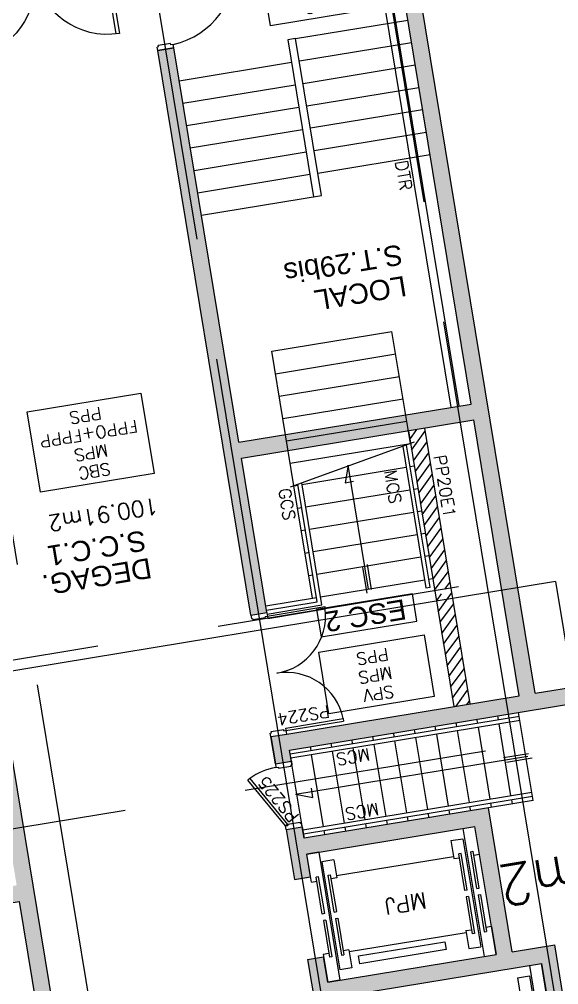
# Model space of a CAD drawing. Header units: millimetres. Extents: x 33242 to 33523, y 51624 to 51793.
# Drawn here: x 33291.75 to 33298.39, y 51648.87 to 51660.77 of the extents above; entities that cross this region are included whole.
import ezdxf
from ezdxf.enums import TextEntityAlignment as Align

# ---------------------------------------------------------------- set-up
doc = ezdxf.new("R2010")
doc.units = ezdxf.units.MM
doc.header["$LTSCALE"] = 0.5
for name, pattern in [('ACAD_ISO02W100', [15, 12, -3]), ('ACAD_ISO04W100', [30, 24, -3, 0, -3]), ('ACAD_ISO08W100', [36, 24, -3, 6, -3])]:
    doc.linetypes.add(name, pattern=pattern)
doc.layers.get('0').update_dxf_attribs({"linetype": 'CONTINUOUS'})
for name, color, linetype in [('00-TRAMES-BAT', 7, 'ACAD_ISO08W100'), ('01-TREMIE-ESCAL-ASC', 4, 'CONTINUOUS'), ('02-MURS-MACONNERIE', 241, 'CONTINUOUS'), ('02-MURS-PORTEUR', 1, 'CONTINUOUS'), ('04-CLOISONS', 2, 'CONTINUOUS'), ('05-MEN-INT', 4, 'CONTINUOUS'), ('05-MEN-INT-NUM', 62, 'CONTINUOUS'), ('10-ANN-NOMPIECE', 3, 'CONTINUOUS'), ('10-ANN-NOMPIECE-CODE', 171, 'CONTINUOUS'), ('10-ANN-REPCOUPE', 1, 'CONTINUOUS'), ('10-ANN-SURF', 62, 'CONTINUOUS'), ('10-ANN-TEXTE', 3, 'CONTINUOUS'), ('14-HACH-MACONNERIE', 4, 'CONTINUOUS'), ('14-HACH-MURS', 253, 'CONTINUOUS')]:
    doc.layers.add(name, color=color, linetype=linetype)
doc.styles.add('ANN', font='romans.shx')
doc.styles.add('NDP', font='ARIAL.TTF', dxfattribs={"height": 0.2})
doc.styles.add('ROMANS', font='romans.shx', dxfattribs={"height": 0.2})
doc.styles.add('SURF', font='romans.shx', dxfattribs={"height": 0.5})

# ---------------------------------------------------------------- blocks, each defined once
blk = doc.blocks.new('MVP14')
for p, q in [((0.045, 0.715), (0.075, 0.715)), ((0.045, -0.03), (0.045, 0.715)), ((0.075, 0), (0.075, 0.715)), ((1.445, 0.715), (1.475, 0.715)), ((1.445, 0), (1.445, 0.715)), ((1.475, -0.03), (1.475, 0.715)), ((0, -0.2), (0, 0)), ((0, 0), (0.075, 0)), ((1.52, 0), (1.445, 0)), ((1.52, -0.2), (1.52, 0)), ((0.045, -0.03), (0.06, -0.03)), ((0.06, -0.185), (0.06, -0.03)), ((1.475, -0.03), (1.46, -0.03)), ((1.46, -0.185), (1.46, -0.03)), ((0, -0.2), (0.045, -0.2)), ((0.045, -0.2), (0.045, -0.185)), ((0.045, -0.185), (0.06, -0.185)), ((1.475, -0.185), (1.46, -0.185)), ((1.475, -0.2), (1.475, -0.185)), ((1.52, -0.2), (1.475, -0.2))]:
    blk.add_line(p, q)
for centre, start, end in [((0.045, 0.001), 359.9495, 87.5953), ((1.475, 0.001), 92.4047, 180.0505)]:
    blk.add_arc(centre, 0.715, start, end)
blk = doc.blocks.new('M20L90D')
for points in [[(-185.5, 1.5), (-185.5, 93.5), (-181.5, 93.5), (-181.5, 1.5)], [(-1.5, 1.5), (-1.5, 93.5), (-5.5, 93.5), (-5.5, 1.5)], [(-187, 0), (-188.5, 0), (-188.5, 1.5), (-185.5, 1.5), (-185.5, -3.5), (-183.5, -3.5), (-183.5, -6), (-185.5, -6), (-185.5, -21.5), (-188.5, -21.5), (-188.5, -20), (-187, -20)], [(0, 0), (1.5, 0), (1.5, 1.5), (-1.5, 1.5), (-1.5, -3.5), (-3.5, -3.5), (-3.5, -6), (-1.5, -6), (-1.5, -21.5), (1.5, -21.5), (1.5, -20), (0, -20)]]:
    blk.add_lwpolyline(points, close=True)
for centre, start, end in [((-185.5, 1.5), 360, 90), ((-1.5, 1.5), 90, 180)]:
    blk.add_arc(centre, 92, start, end)
blk = doc.blocks.new('MVP7T')
for p, q in [((0.045, 0), (0.677, 0.365)), ((0.692, 0.339), (0.677, 0.365)), ((0.692, 0.339), (0.06, -0.026)), ((0, 0), (0, -0.2)), ((0, 0), (0.045, 0)), ((0.06, -0.026), (0.045, 0)), ((0.045, 0), (0.045, -0.03)), ((0.82, 0), (0.775, 0)), ((0.775, 0), (0.775, -0.03)), ((0.82, 0), (0.82, -0.2)), ((0.06, -0.03), (0.045, -0.03)), ((0.06, -0.03), (0.06, -0.185)), ((0.76, -0.03), (0.76, -0.185)), ((0.775, -0.03), (0.76, -0.03)), ((0, -0.2), (0.045, -0.2)), ((0.045, -0.185), (0.045, -0.2)), ((0.045, -0.185), (0.06, -0.185)), ((0.775, -0.185), (0.76, -0.185)), ((0.775, -0.185), (0.775, -0.2)), ((0.82, -0.2), (0.775, -0.2))]:
    blk.add_line(p, q)
for centre, radius, start, end in [((-0.025, 0), 0.83, 0, 0), ((0.045, 0.001), 0.73, 359.8958, 27.5544)]:
    blk.add_arc(centre, radius, start, end)
blk = doc.blocks.new('SMP2')
blk.add_lwpolyline([(-1.315, 0), (0, 0), (0, -0.77), (-1.315, -0.77)], close=True)
at = {"style": 'ROMANS'}
for tag, p in [('SOLS', (-0.646, -0.148)), ('PAROIS', (-0.643, -0.377)), ('FAUX-PLAFONDS', (-0.646, -0.61))]:
    blk.add_attdef(tag, text='', height=0.15, dxfattribs=at).set_placement(p, align=Align.MIDDLE)
blk = doc.blocks.new('SMP3')
blk.add_lwpolyline([(-1.367, 0), (0.052, 0), (0.052, -1.003), (-1.367, -1.003)], close=True)
at = {"style": 'ROMANS'}
for tag, p in [('SOLS', (-0.646, -0.148)), ('PAROIS', (-0.643, -0.377)), ('FAUX-PLAFONDS', (-0.651, -0.613)), ('FAUX-PLAFONDS', (-0.648, -0.842))]:
    blk.add_attdef(tag, text='', height=0.15, dxfattribs=at).set_placement(p, align=Align.MIDDLE)
blk = doc.blocks.new('MVP9')
for p, q in [((0.075, 0.93), (0.045, 0.93)), ((0.045, -0.03), (0.045, 0.93)), ((0.075, 0.93), (0.075, 0)), ((0.075, 0), (0, 0)), ((0, 0), (0, -0.2)), ((0.975, 0), (0.975, -0.03)), ((1.02, 0), (0.975, 0)), ((0.06, -0.03), (0.045, -0.03)), ((0.06, -0.03), (0.06, -0.185)), ((0.975, -0.03), (0.96, -0.03)), ((0.96, -0.03), (0.96, -0.185)), ((1.02, 0), (1.02, -0.2)), ((0.045, -0.2), (0, -0.2)), ((0.06, -0.185), (0.045, -0.185)), ((0.045, -0.185), (0.045, -0.2)), ((0.975, -0.185), (0.96, -0.185)), ((0.975, -0.185), (0.975, -0.2)), ((1.02, -0.2), (0.975, -0.2))]:
    blk.add_line(p, q)
for centre, radius, start, end in [((-0.015, -0.057), 0.992, 3.3237, 84.7979), ((0.175, 0), 0.83, 0, 0)]:
    blk.add_arc(centre, radius, start, end)

msp = doc.modelspace()

# ---------------------------------------------------------------- hatches: boundary and pattern name
at = {"layer": '14-HACH-MACONNERIE'}
h = msp.add_hatch(dxfattribs=at)
h.set_pattern_fill('ANSI31', color=256, scale=0.03, style=0)
h.set_pattern_definition([(234.35057367, (57785.36794, 108093.83487), (0.07739998702, -0.05551400283), [])])
h.paths.add_polyline_path([(33297.1, 51652.3), (33297.297, 51652.333), (33297.07, 51653.711), (33296.873, 51653.678)])
h.paths.add_polyline_path([(33296.865, 51653.728), (33297.062, 51653.76), (33296.737, 51655.734), (33296.54, 51655.701), (33296.566, 51655.543)])
at = {"layer": '14-HACH-MURS'}
for points in [[(33295.469, 51667.231), (33293.324, 51667.301), (33291.085, 51668.015), (33288.989, 51669.077), (33288.755, 51669.31), (33288.977, 51667.965), (33288.779, 51667.932), (33288.513, 51669.552), (33287.924, 51670.139), (33277.013, 51668.342), (33277.963, 51662.571), (33289.353, 51664.446), (33289.083, 51666.087), (33289.281, 51666.119), (33290.633, 51657.904), (33290.436, 51657.872), (33289.914, 51661.042), (33285.066, 51660.244), (33285.406, 51658.179), (33285.209, 51658.146), (33284.804, 51660.606), (33285.001, 51660.638), (33285.017, 51660.54), (33289.865, 51661.338), (33289.386, 51664.249), (33284.538, 51663.451), (33284.835, 51661.645), (33284.638, 51661.612), (33284.34, 51663.418), (33277.996, 51662.373), (33278.475, 51659.463), (33278.278, 51659.43), (33276.783, 51668.507), (33288.236, 51670.393), (33289.226, 51669.405), (33291.237, 51668.386), (33293.392, 51667.699), (33295.606, 51667.627), (33298.103, 51652.466), (33297.905, 51652.433), (33297.345, 51655.834), (33294.484, 51655.363), (33294.797, 51653.462), (33294.6, 51653.429), (33293.454, 51660.389), (33293.651, 51660.421), (33294.452, 51655.56), (33297.313, 51656.031), (33296.314, 51662.096), (33293.453, 51661.625), (33293.485, 51661.427), (33293.288, 51661.395), (33293.256, 51661.592), (33292.844, 51661.525), (33292.796, 51661.821), (33296.266, 51662.392), (33295.786, 51665.303), (33292.316, 51664.731), (33292.284, 51664.929), (33295.754, 51665.5)], [(33301.842, 51645.863), (33301.546, 51645.815), (33300.421, 51652.645), (33295.076, 51651.765), (33295.099, 51651.626), (33294.902, 51651.594), (33294.847, 51651.93), (33300.685, 51652.891)], [(33298.997, 51645.395), (33298.343, 51649.364), (33297.817, 51649.277), (33297.525, 51651.053), (33295.255, 51650.679), (33295.232, 51650.817), (33295.035, 51650.785), (33295.136, 51650.17), (33295.334, 51650.202), (33295.288, 51650.482), (33297.36, 51650.823), (33297.62, 51649.244), (33295.548, 51648.903), (33295.496, 51649.216), (33295.299, 51649.183), (33295.445, 51648.293), (33295.643, 51648.325), (33295.58, 51648.706), (33298.178, 51649.134), (33298.617, 51646.47), (33296.019, 51646.042), (33295.955, 51646.43), (33295.758, 51646.398), (33295.854, 51645.812), (33298.65, 51646.272), (33298.799, 51645.362)]]:
    msp.add_hatch(color=256, dxfattribs=at).paths.add_polyline_path(points)
h = msp.add_hatch(color=256, dxfattribs=at)
h.paths.add_polyline_path([(33286.516, 51649.038), (33286.483, 51649.235), (33286.671, 51649.266), (33286.358, 51651.167), (33286.555, 51651.199), (33286.868, 51649.298), (33291.716, 51650.097), (33290.67, 51656.451), (33290.867, 51656.483), (33292.301, 51647.775), (33292.104, 51647.742), (33291.749, 51649.899)])
h.paths.add_polyline_path([(33286.389, 51652.206), (33286.192, 51652.173), (33286.143, 51652.469), (33286.341, 51652.502)])
h.paths.add_polyline_path([(33285.978, 51653.475), (33286.175, 51653.508), (33285.822, 51655.653), (33285.624, 51655.62)])

# ---------------------------------------------------------------- linework, layer by layer
at = {"layer": '00-TRAMES-BAT'}
for p, q in [((33298.927, 51645.203), (33290.244, 51697.936)), ((33296.131, 51644.743), (33287.448, 51697.476)), ((33293.921, 51640.73), (33284.653, 51697.015)), ((33381.521, 51667.668), (33286.323, 51651.992)), ((33381.855, 51665.643), (33286.657, 51649.968))]:
    msp.add_line(p, q, dxfattribs=at)
at = {"layer": '01-TREMIE-ESCAL-ASC', "linetype": 'ACAD_ISO02W100'}
for p, q in [((33295.152, 51660.536), (33296.534, 51660.764)), ((33295.152, 51660.536), (33295.054, 51660.52)), ((33295.054, 51660.52), (33295.372, 51658.586)), ((33295.471, 51658.602), (33295.152, 51660.536)), ((33295.198, 51660.26), (33296.579, 51660.488)), ((33293.718, 51660.016), (33295.099, 51660.244)), ((33295.243, 51659.984), (33296.625, 51660.211)), ((33293.763, 51659.74), (33295.145, 51659.968)), ((33295.289, 51659.708), (33296.67, 51659.935)), ((33293.809, 51659.464), (33295.19, 51659.691)), ((33296.716, 51659.659), (33295.334, 51659.431)), ((33293.854, 51659.188), (33295.236, 51659.415)), ((33295.38, 51659.155), (33296.761, 51659.383)), ((33293.9, 51658.911), (33295.281, 51659.139)), ((33295.425, 51658.879), (33296.807, 51659.106)), ((33293.945, 51658.635), (33295.327, 51658.863)), ((33293.991, 51658.359), (33295.471, 51658.602)), ((33294.858, 51656.681), (33296.338, 51656.925)), ((33296.566, 51655.543), (33296.338, 51656.925)), ((33295.131, 51655.023), (33294.858, 51656.681)), ((33294.904, 51656.405), (33296.384, 51656.648)), ((33294.949, 51656.128), (33296.429, 51656.372)), ((33294.995, 51655.852), (33296.475, 51656.096)), ((33295.04, 51655.576), (33296.52, 51655.82)), ((33295.086, 51655.3), (33296.566, 51655.543))]:
    msp.add_line(p, q, dxfattribs=at)
at = {"layer": '01-TREMIE-ESCAL-ASC', "linetype": 'ACAD_ISO04W100'}
for p, q in [((33296.613, 51655.561), (33295.083, 51655.006)), ((33295.799, 51655.275), (33295.76, 51655.061)), ((33296.05, 51653.749), (33295.799, 51655.275)), ((33295.76, 51655.061), (33295.866, 51655.079)), ((33296.031, 51654.052), (33296.082, 51653.743)), ((33295.976, 51654.015), (33296.028, 51653.699)), ((33295.15, 51651.219), (33298.013, 51651.691)), ((33297.71, 51651.671), (33298.019, 51651.722)), ((33297.747, 51651.617), (33298.063, 51651.669))]:
    msp.add_line(p, q, dxfattribs=at)
at = {"layer": '01-TREMIE-ESCAL-ASC'}
for p, q in [((33296.47, 51655.507), (33296.757, 51653.764)), ((33296.516, 51655.535), (33296.566, 51655.543)), ((33296.807, 51653.772), (33296.518, 51655.525)), ((33295.23, 51655.04), (33296.512, 51655.251)), ((33296.562, 51655.259), (33296.611, 51655.267)), ((33295.131, 51655.023), (33295.18, 51655.031)), ((33295.359, 51653.637), (33295.131, 51655.023)), ((33295.417, 51653.594), (33295.179, 51655.041)), ((33295.475, 51653.553), (33295.227, 51655.059)), ((33296.607, 51654.983), (33296.657, 51654.991)), ((33295.275, 51654.763), (33296.558, 51654.974)), ((33295.177, 51654.747), (33295.226, 51654.755)), ((33295.321, 51654.487), (33296.603, 51654.698)), ((33296.653, 51654.706), (33296.702, 51654.714)), ((33295.222, 51654.471), (33295.271, 51654.479)), ((33295.366, 51654.211), (33296.649, 51654.422)), ((33296.698, 51654.43), (33296.748, 51654.438)), ((33295.268, 51654.194), (33295.317, 51654.203)), ((33296.744, 51654.154), (33296.793, 51654.162)), ((33295.412, 51653.934), (33296.694, 51654.146)), ((33295.313, 51653.918), (33295.362, 51653.926)), ((33295.458, 51653.652), (33296.741, 51653.863)), ((33296.79, 51653.871), (33296.84, 51653.879)), ((33296.757, 51653.764), (33296.807, 51653.772)), ((33294.784, 51653.541), (33295.409, 51653.644)), ((33294.792, 51653.491), (33295.417, 51653.594)), ((33294.8, 51653.442), (33295.475, 51653.553)), ((33297.907, 51652.18), (33295.085, 51651.715)), ((33297.915, 51652.131), (33295.093, 51651.666)), ((33297.394, 51652.096), (33297.385, 51652.145)), ((33297.65, 51652.138), (33297.642, 51652.187)), ((33298.077, 51651.144), (33297.898, 51652.229)), ((33296.624, 51651.969), (33296.616, 51652.018)), ((33296.88, 51652.011), (33296.872, 51652.06)), ((33297.137, 51652.053), (33297.129, 51652.103)), ((33297.548, 51651.158), (33297.402, 51652.046)), ((33297.804, 51651.2), (33297.658, 51652.088)), ((33295.854, 51651.842), (33295.846, 51651.891)), ((33296.111, 51651.884), (33296.103, 51651.934)), ((33296.367, 51651.927), (33296.359, 51651.976)), ((33296.778, 51651.031), (33296.632, 51651.919)), ((33297.035, 51651.074), (33296.889, 51651.962)), ((33297.291, 51651.116), (33297.145, 51652.004)), ((33295.341, 51651.758), (33295.333, 51651.807)), ((33295.598, 51651.8), (33295.59, 51651.849)), ((33296.009, 51650.905), (33295.862, 51651.793)), ((33296.265, 51650.947), (33296.119, 51651.835)), ((33296.522, 51650.989), (33296.375, 51651.877)), ((33295.239, 51650.778), (33295.093, 51651.666)), ((33295.496, 51650.82), (33295.349, 51651.708)), ((33295.752, 51650.862), (33295.606, 51651.75)), ((33295.15, 51651.219), (33295.364, 51651.18)), ((33298.061, 51651.243), (33295.239, 51650.778)), ((33298.069, 51651.193), (33295.247, 51650.729)), ((33295.364, 51651.18), (33295.345, 51651.294)), ((33297.308, 51651.017), (33297.299, 51651.067)), ((33298.077, 51651.144), (33297.525, 51651.053)), ((33297.564, 51651.059), (33297.556, 51651.109)), ((33297.821, 51651.102), (33297.813, 51651.151)), ((33296.538, 51650.89), (33296.53, 51650.94)), ((33296.794, 51650.933), (33296.786, 51650.982)), ((33297.051, 51650.975), (33297.043, 51651.024)), ((33296.025, 51650.806), (33296.017, 51650.855)), ((33296.281, 51650.848), (33296.273, 51650.898)), ((33297.212, 51650.799), (33297.36, 51650.823)), ((33297.212, 51650.799), (33297.36, 51650.823)), ((33297.417, 51650.478), (33297.36, 51650.823)), ((33295.512, 51650.722), (33295.504, 51650.771)), ((33295.768, 51650.764), (33295.76, 51650.813)), ((33297.212, 51650.799), (33297.472, 51649.22)), ((33297.064, 51650.648), (33297.212, 51650.672)), ((33297.064, 51650.648), (33297.101, 51650.426)), ((33297.212, 51650.672), (33297.432, 51649.34)), ((33295.436, 51650.506), (33295.288, 51650.482)), ((33295.436, 51650.506), (33295.288, 51650.482)), ((33295.345, 51650.137), (33295.288, 51650.482)), ((33295.436, 51650.506), (33295.696, 51648.928)), ((33297.191, 51650.491), (33297.16, 51650.486)), ((33297.237, 51650.033), (33297.162, 51650.487)), ((33297.266, 51650.037), (33297.191, 51650.491)), ((33297.31, 51650.511), (33297.339, 51650.516)), ((33297.385, 51650.057), (33297.31, 51650.511)), ((33297.414, 51650.062), (33297.339, 51650.516)), ((33297.417, 51650.478), (33297.348, 51650.466)), ((33295.624, 51650.411), (33295.476, 51650.386)), ((33295.476, 51650.386), (33295.695, 51649.054)), ((33295.624, 51650.411), (33295.66, 51650.189)), ((33297.097, 51650.45), (33295.656, 51650.213)), ((33297.101, 51650.426), (33297.17, 51650.437)), ((33295.554, 51650.222), (33295.585, 51650.227)), ((33295.658, 51649.773), (33295.583, 51650.227)), ((33295.345, 51650.137), (33295.414, 51650.148)), ((33295.435, 51650.202), (33295.406, 51650.197)), ((33295.48, 51649.743), (33295.406, 51650.197)), ((33295.51, 51649.748), (33295.435, 51650.202)), ((33295.628, 51649.768), (33295.554, 51650.222)), ((33295.66, 51650.189), (33295.591, 51650.177)), ((33297.266, 51650.037), (33297.237, 51650.033)), ((33297.385, 51650.057), (33297.414, 51650.062)), ((33297.279, 51649.959), (33297.25, 51649.954)), ((33297.25, 51649.954), (33297.324, 51649.5)), ((33297.279, 51649.959), (33297.354, 51649.505)), ((33297.398, 51649.978), (33297.427, 51649.983)), ((33297.398, 51649.978), (33297.472, 51649.524)), ((33297.427, 51649.983), (33297.502, 51649.529)), ((33295.51, 51649.748), (33295.48, 51649.743)), ((33295.628, 51649.768), (33295.658, 51649.773)), ((33295.523, 51649.669), (33295.493, 51649.664)), ((33295.493, 51649.664), (33295.568, 51649.211)), ((33295.523, 51649.669), (33295.598, 51649.215)), ((33295.641, 51649.689), (33295.671, 51649.694)), ((33295.641, 51649.689), (33295.716, 51649.235)), ((33295.671, 51649.694), (33295.746, 51649.24)), ((33297.251, 51649.513), (33295.811, 51649.276)), ((33297.247, 51649.538), (33297.316, 51649.549)), ((33297.247, 51649.538), (33297.284, 51649.316)), ((33297.472, 51649.524), (33297.502, 51649.529)), ((33297.563, 51649.59), (33297.494, 51649.578)), ((33297.563, 51649.59), (33297.62, 51649.244)), ((33295.925, 51649.227), (33296.99, 51649.402)), ((33296.99, 51649.402), (33297.007, 51649.304)), ((33297.354, 51649.505), (33297.324, 51649.5)), ((33295.807, 51649.301), (33295.737, 51649.289)), ((33295.807, 51649.301), (33295.843, 51649.079)), ((33297.007, 51649.304), (33295.941, 51649.128)), ((33297.284, 51649.316), (33297.432, 51649.34)), ((33295.491, 51649.249), (33295.56, 51649.26)), ((33295.491, 51649.249), (33295.548, 51648.903)), ((33295.598, 51649.215), (33295.568, 51649.211)), ((33295.716, 51649.235), (33295.746, 51649.24)), ((33295.941, 51649.128), (33295.925, 51649.227)), ((33297.472, 51649.22), (33297.62, 51649.244)), ((33295.843, 51649.079), (33295.695, 51649.054)), ((33298.03, 51649.109), (33298.178, 51649.134)), ((33298.03, 51649.109), (33298.469, 51646.445)), ((33298.178, 51649.134), (33298.26, 51648.64)), ((33295.696, 51648.928), (33295.548, 51648.903)), ((33297.883, 51648.958), (33298.031, 51648.983)), ((33297.883, 51648.958), (33297.944, 51648.588)), ((33298.031, 51648.983), (33298.429, 51646.565))]:
    msp.add_line(p, q, dxfattribs=at)
at = {"layer": '02-MURS-MACONNERIE'}
for p, q in [((33296.54, 51655.701), (33297.1, 51652.3)), ((33296.737, 51655.734), (33297.297, 51652.333))]:
    msp.add_line(p, q, dxfattribs=at)
at = {"layer": '02-MURS-PORTEUR'}
for p, q in [((33298.103, 51652.466), (33295.606, 51667.627)), ((33297.313, 51656.031), (33296.314, 51662.096)), ((33293.454, 51660.389), (33293.651, 51660.421)), ((33294.6, 51653.429), (33293.454, 51660.389)), ((33294.452, 51655.56), (33293.651, 51660.421)), ((33292.301, 51647.775), (33290.867, 51656.483)), ((33294.452, 51655.56), (33297.313, 51656.031)), ((33294.484, 51655.363), (33297.345, 51655.834)), ((33297.905, 51652.433), (33297.345, 51655.834)), ((33294.797, 51653.462), (33294.484, 51655.363)), ((33294.6, 51653.429), (33294.797, 51653.462)), ((33298.103, 51652.466), (33300.685, 51652.891)), ((33295.076, 51651.765), (33300.421, 51652.645)), ((33295.044, 51651.962), (33297.905, 51652.433)), ((33294.847, 51651.93), (33295.044, 51651.962)), ((33294.847, 51651.93), (33294.902, 51651.594)), ((33294.902, 51651.594), (33294.847, 51651.93)), ((33295.099, 51651.626), (33295.076, 51651.765)), ((33294.902, 51651.594), (33295.099, 51651.626)), ((33297.525, 51651.053), (33295.255, 51650.679)), ((33297.817, 51649.277), (33297.525, 51651.053)), ((33295.288, 51650.482), (33297.36, 51650.823)), ((33297.62, 51649.244), (33297.36, 51650.823)), ((33295.035, 51650.785), (33295.232, 51650.817)), ((33295.035, 51650.785), (33295.136, 51650.17)), ((33295.232, 51650.817), (33295.255, 51650.679)), ((33295.255, 51650.679), (33295.232, 51650.817)), ((33295.334, 51650.202), (33295.288, 51650.482)), ((33295.136, 51650.17), (33295.334, 51650.202)), ((33286.516, 51649.038), (33291.749, 51649.899)), ((33292.104, 51647.742), (33291.749, 51649.899)), ((33297.817, 51649.277), (33298.343, 51649.364)), ((33298.997, 51645.395), (33298.343, 51649.364)), ((33295.299, 51649.183), (33295.496, 51649.216)), ((33295.299, 51649.183), (33295.445, 51648.293)), ((33295.548, 51648.903), (33295.496, 51649.216)), ((33295.548, 51648.903), (33297.62, 51649.244)), ((33295.58, 51648.706), (33298.178, 51649.134)), ((33298.617, 51646.47), (33298.178, 51649.134))]:
    msp.add_line(p, q, dxfattribs=at)
at = {"layer": '04-CLOISONS'}
for p, q in [((33297.066, 51655.991), (33296.068, 51662.055)), ((33297.165, 51656.007), (33296.166, 51662.072))]:
    msp.add_line(p, q, dxfattribs=at)
at = {"layer": '10-ANN-NOMPIECE'}
for p, q in [((33296.591, 51653.692), (33295.409, 51653.497)), ((33296.646, 51653.353), (33296.591, 51653.692)), ((33295.409, 51653.497), (33295.465, 51653.159)), ((33295.465, 51653.159), (33296.646, 51653.353))]:
    msp.add_line(p, q, dxfattribs=at)
at = {"layer": '10-ANN-REPCOUPE'}
for q in [(33255.959, 51646.861), (33298.548, 51652.651)]:
    msp.add_line((33298.352, 51653.842), q, dxfattribs=at)

# ---------------------------------------------------------------- block references
at = {"layer": '05-MEN-INT'}
for name, p, rotation in [('MVP9', (33293.485, 51661.427), 279.3505736741753), ('MVP14', (33294.797, 51653.462), 279.3505736686924), ('MVP7T', (33295.035, 51650.785), 99.35057210801195)]:
    msp.add_blockref(name, p, dxfattribs=dict(at, rotation=rotation))
at = {"layer": '05-MEN-INT', "xscale": -0.01000000000079635, "yscale": 0.01000000000203727, "zscale": 0.01, "rotation": 189.3506204377757}
msp.add_blockref('M20L90D', (33292.844, 51661.525), dxfattribs=at)
at = {"layer": '10-ANN-TEXTE'}
ref = msp.add_blockref('SMP2', (33294.843, 51660.692), dxfattribs=dict(at, rotation=189.350573668281))
ref.add_attrib('SOLS', 'SRC', dxfattribs={"layer": '0', "height": 0.15, "rotation": 189.3506, "style": 'ANN'}).set_placement((33295.456, 51660.942), align=Align.MIDDLE)
ref.add_attrib('PAROIS', 'MPE', dxfattribs={"layer": '0', "height": 0.15, "rotation": 189.3506, "style": 'ANN'}).set_placement((33295.416, 51661.168), align=Align.MIDDLE)
ref.add_attrib('FAUX-PLAFONDS', 'PPE', dxfattribs={"layer": '0', "height": 0.15, "rotation": 189.3506, "style": 'ANN'}).set_placement((33295.381, 51661.398), align=Align.MIDDLE)
at = {"layer": '10-ANN-TEXTE', "color": 151}
ref = msp.add_blockref('SMP3', (33292.061, 51654.953), dxfattribs=dict(at, rotation=189.350573668281))
ref.add_attrib('SOLS', 'SBC', dxfattribs={"layer": '0', "height": 0.15, "rotation": 189.3506, "style": 'ANN'}).set_placement((33292.674, 51655.203), align=Align.MIDDLE)
ref.add_attrib('PAROIS', 'MPS', dxfattribs={"layer": '0', "height": 0.15, "rotation": 189.3506, "style": 'ANN'}).set_placement((33292.634, 51655.429), align=Align.MIDDLE)
ref.add_attrib('FAUX-PLAFONDS', 'FPPO+FPPP', dxfattribs={"layer": '0', "height": 0.15, "rotation": 189.3506, "style": 'ANN'}).set_placement((33292.604, 51655.663), align=Align.MIDDLE)
ref.add_attrib('FAUX-PLAFONDS', 'PPS', dxfattribs={"layer": '0', "height": 0.15, "rotation": 189.3506, "style": 'ANN'}).set_placement((33292.564, 51655.889), align=Align.MIDDLE)
at = {"layer": '10-ANN-TEXTE'}
ref = msp.add_blockref('SMP2', (33295.561, 51652.211), dxfattribs=dict(at, rotation=189.350573668281))
ref.add_attrib('SOLS', 'SPV', dxfattribs={"layer": '0', "height": 0.15, "rotation": 189.3506, "style": 'ANN'}).set_placement((33296.174, 51652.461), align=Align.MIDDLE)
ref.add_attrib('PAROIS', 'MPS', dxfattribs={"layer": '0', "height": 0.15, "rotation": 189.3506, "style": 'ANN'}).set_placement((33296.134, 51652.687), align=Align.MIDDLE)
ref.add_attrib('FAUX-PLAFONDS', 'PPS', dxfattribs={"layer": '0', "height": 0.15, "rotation": 189.3506, "style": 'ANN'}).set_placement((33296.099, 51652.917), align=Align.MIDDLE)

# ---------------------------------------------------------------- texts
at = {"layer": '01-TREMIE-ESCAL-ASC', "color": 3, "style": 'ANN'}
msp.add_text('MPJ', height=0.2, rotation=189.3506, dxfattribs=at).set_placement((33296.746, 51650.014))
at = {"layer": '05-MEN-INT-NUM', "style": 'ANN'}
for s, rotation, p in [('PS224', 189.3506, (33295.238, 51652.266)), ('PS225', 129.3506, (33294.996, 51651.207))]:
    msp.add_text(s, height=0.15, rotation=rotation, dxfattribs=at).set_placement(p, align=Align.CENTER)
at = {"layer": '10-ANN-NOMPIECE', "style": 'NDP'}
for s, p in [('LOCAL', (33296.492, 51657.613)), ('DEGAG.', (33293.354, 51654.135)), ('ESC 2', (33296.489, 51653.627))]:
    msp.add_text(s, height=0.25, rotation=189.3506, dxfattribs=at).set_placement(p)
at = {"layer": '10-ANN-NOMPIECE-CODE', "style": 'NDP'}
for s, p in [('S.T.29bis', (33296.446, 51658)), ('S.C.C.1', (33293.286, 51654.475))]:
    msp.add_text(s, height=0.25, rotation=189.3506, dxfattribs=at).set_placement(p)
at = {"layer": '10-ANN-SURF', "style": 'SURF'}
for s, height, p in [('100.91m2', 0.2, (33293.443, 51654.877)), ('48.54m2', 0.5, (33300.573, 51650.812))]:
    msp.add_text(s, height=height, rotation=189.3506, dxfattribs=at).set_placement(p)
at = {"layer": '10-ANN-TEXTE', "style": 'ANN'}
for s, rotation, p in [('DTR', 279.3506, (33296.409, 51658.837)), ('PP20E1', 279.3506, (33296.914, 51655.004)), ('MCS', 279.3506, (33296.276, 51654.997)), ('GCS', 279.3506, (33294.972, 51654.782)), ('MCS', 189.3506, (33295.849, 51651.756)), ('MCS', 189.3506, (33295.96, 51651.082))]:
    msp.add_text(s, height=0.15, rotation=rotation, dxfattribs=at).set_placement(p, align=Align.CENTER)

doc.saveas('drawing.dxf')
